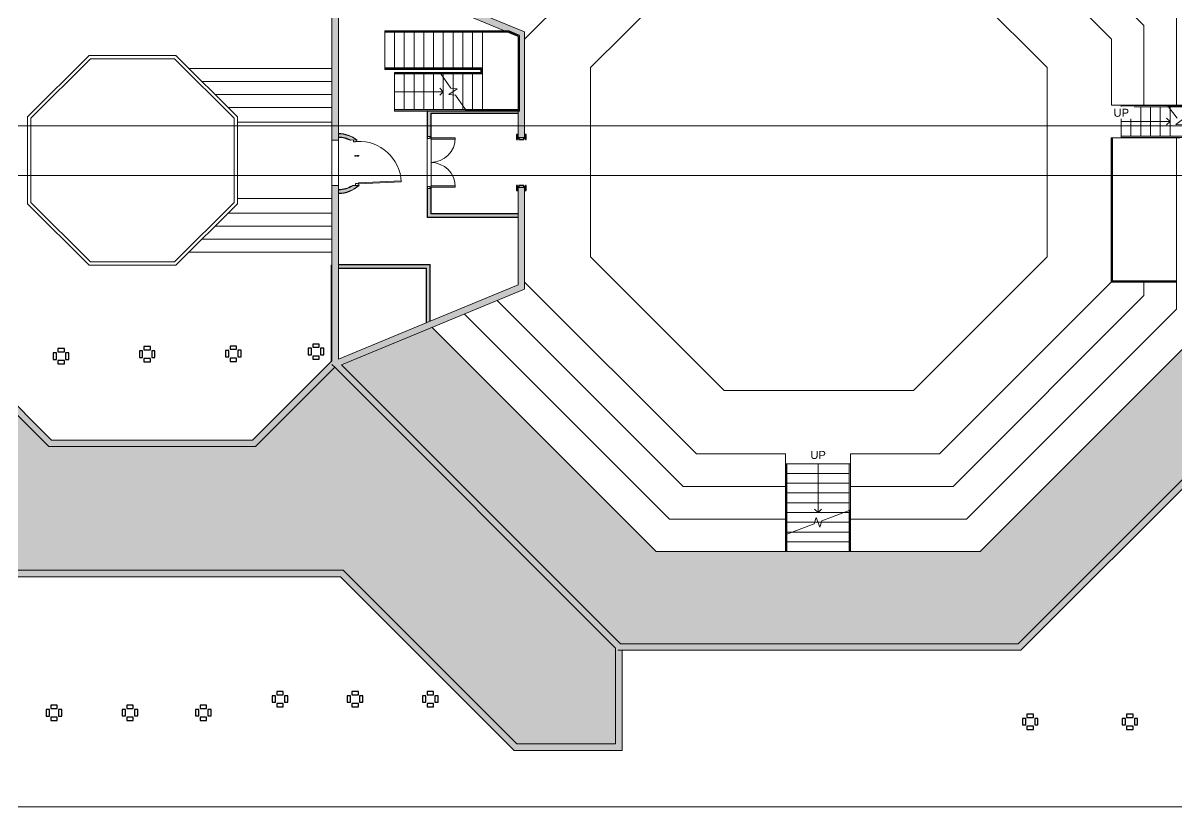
# Model space of a CAD drawing. Header units: millimetres. Extents: x -49836 to 59720, y -25216 to 39354.
# Drawn here: x -7444 to 28012, y -25216 to -1127 of the extents above; entities that cross this region are included whole.
import ezdxf

# ---------------------------------------------------------------- set-up
doc = ezdxf.new("R2010")
doc.units = ezdxf.units.MM
doc.linetypes.add('Overhead', pattern=[3.96875, 2.38125, -1.5875])
for name, color, linetype, lineweight in [('A-CLNG', 13, 'Continuous', 9), ('A-DOOR', 31, 'Continuous', 9), ('A-DOOR-FRAM', 31, 'Continuous', 18), ('A-FLOR', 192, 'Continuous', 9), ('A-FLOR-FNSH', 192, 'Continuous', 35), ('A-FLOR-HRAL', 11, 'Continuous', 9), ('A-FLOR-HRAL-MBND', 5, 'Overhead', 9), ('A-FLOR-MCUT', 51, 'Continuous', 9), ('A-FLOR-PATT', 8, 'Continuous', 35), ('A-GENM', 13, 'Continuous', 9), ('A-WALL', 113, 'Continuous', 9), ('A-WALL-FNSH', 113, 'Continuous', 25), ('A-WALL-PATT', 111, 'Continuous', 25), ('G-ANNO-SYMB', 111, 'Continuous', 9), ('I-WALL', 2, 'Continuous', 9), ('S-FNDN', 32, 'Continuous', 9), ('S-STRS', 31, 'Continuous', 9), ('S-STRS-ANNO', 31, 'Continuous', 9), ('S-STRS-MBND', 31, 'Overhead', 9), ('S-STRS-TEXT', 31, 'Continuous', 9)]:
    doc.layers.add(name, color=color, linetype=linetype, lineweight=lineweight)
doc.styles.add('Arial', font='arial.ttf', dxfattribs={"height": 245.883234})
pattern_1 = [(0, (0, 0), (812.8, 203.2), [33.528, -576.072, 33.528, -576.072, -3251.2]), (0, (0, 0), (812.8, 203.2), [-1219.2, 33.528, -1185.672, 33.528, -576.072, -1422.4]), (0, (0, 0), (812.8, 203.2), [-3048, 33.528, -372.872, 33.528, -982.472]), (120, (304.8, 101.6), (-582.3764, 602.3054), [33.528, -576.072, 33.528, -576.072, -3251.2]), (120, (304.8, 101.6), (-582.3764, 602.3054), [-1219.2, 33.528, -1185.672, 33.528, -576.072, -1422.4]), (120, (304.8, 101.6), (-582.3764, 602.3054), [-3048, 33.528, -372.872, 33.528, -982.472]), (240, (406.4, 508), (-230.4236, -805.5054), [33.528, -576.072, 33.528, -576.072, -3251.2]), (240, (406.4, 508), (-230.4236, -805.5054), [-1219.2, 33.528, -1185.672, 33.528, -576.072, -1422.4]), (240, (406.4, 508), (-230.4236, -805.5054), [-3048, 33.528, -372.872, 33.528, -982.472])]

# ---------------------------------------------------------------- blocks, each defined once
blk = doc.blocks.new('栏杆扶手 - 栏杆扶手-139487-Level 2')
at = {"layer": 'A-FLOR-HRAL'}
for p, q in [((17940, -14668), (17980, -14668)), ((17940, -14668), (17940, -16104)), ((17980, -14668), (17980, -16089)), ((17940, -16104), (17980, -16089))]:
    blk.add_line(p, q, dxfattribs=at)
at = {"layer": 'A-FLOR-HRAL-MBND'}
for p, q in [((17940, -16104), (17940, -17368)), ((17945, -16102), (17945, -17368)), ((17945, -16102), (17945, -17368)), ((17945, -16102), (17945, -17368)), ((17945, -16102), (17945, -17368)), ((17975, -16090), (17975, -17368)), ((17975, -16090), (17975, -17368)), ((17975, -16090), (17975, -17368)), ((17975, -16090), (17975, -17368)), ((17980, -16089), (17980, -17368)), ((17980, -17368), (17940, -17368)), ((17975, -17368), (17945, -17368)), ((17975, -17368), (17945, -17368)), ((17975, -17368), (17945, -17368)), ((17975, -17368), (17945, -17368))]:
    blk.add_line(p, q, dxfattribs=at)
blk = doc.blocks.new('栏杆扶手 - 栏杆扶手-139491-Level 2')
at = {"layer": 'A-FLOR-HRAL'}
for p, q in [((15990, -14668), (16030, -14668)), ((15990, -14668), (15990, -16847)), ((16030, -14668), (16030, -16831)), ((15990, -16847), (16030, -16831))]:
    blk.add_line(p, q, dxfattribs=at)
at = {"layer": 'A-FLOR-HRAL-MBND'}
for p, q in [((15990, -16847), (15990, -17368)), ((15995, -16845), (15995, -17368)), ((15995, -16845), (15995, -17368)), ((15995, -16845), (15995, -17368)), ((15995, -16845), (15995, -17368)), ((16025, -16833), (16025, -17368)), ((16025, -16833), (16025, -17368)), ((16025, -16833), (16025, -17368)), ((16025, -16833), (16025, -17368)), ((16030, -16831), (16030, -17368)), ((16030, -17368), (15990, -17368)), ((16025, -17368), (15995, -17368)), ((16025, -17368), (15995, -17368)), ((16025, -17368), (15995, -17368)), ((16025, -17368), (15995, -17368))]:
    blk.add_line(p, q, dxfattribs=at)
blk = doc.blocks.new('栏杆扶手 - 栏杆扶手-139648-Level 2')
at = {"layer": 'A-FLOR-HRAL'}
for p, q in [((26300, -4607), (28447, -4607)), ((26300, -4647), (26300, -4607)), ((28477, -4647), (28447, -4607)), ((26300, -4647), (28477, -4647))]:
    blk.add_line(p, q, dxfattribs=at)
at = {"layer": 'A-FLOR-HRAL-MBND'}
for p, q in [((28447, -4607), (29000, -4607)), ((29000, -4607), (29000, -4647)), ((28451, -4612), (29000, -4612)), ((28451, -4612), (29000, -4612)), ((28451, -4612), (29000, -4612)), ((28451, -4612), (29000, -4612)), ((28474, -4642), (29000, -4642)), ((28474, -4642), (29000, -4642)), ((28474, -4642), (29000, -4642)), ((28474, -4642), (29000, -4642)), ((28477, -4647), (29000, -4647)), ((29000, -4612), (29000, -4642)), ((29000, -4612), (29000, -4642)), ((29000, -4612), (29000, -4642)), ((29000, -4612), (29000, -4642))]:
    blk.add_line(p, q, dxfattribs=at)
blk = doc.blocks.new('栏杆扶手 - 栏杆扶手-139652-Level 2')
at = {"layer": 'A-FLOR-HRAL'}
for p, q in [((26300, -3657), (27723, -3657)), ((26300, -3697), (26300, -3657)), ((26300, -3697), (27753, -3697)), ((27753, -3697), (27723, -3657))]:
    blk.add_line(p, q, dxfattribs=at)
at = {"layer": 'A-FLOR-HRAL-MBND'}
for p, q in [((27723, -3657), (29000, -3657)), ((27727, -3662), (29000, -3662)), ((27727, -3662), (29000, -3662)), ((27727, -3662), (29000, -3662)), ((27727, -3662), (29000, -3662)), ((27750, -3692), (29000, -3692)), ((27750, -3692), (29000, -3692)), ((27750, -3692), (29000, -3692)), ((27750, -3692), (29000, -3692)), ((27753, -3697), (29000, -3697)), ((29000, -3657), (29000, -3697)), ((29000, -3662), (29000, -3692)), ((29000, -3662), (29000, -3692)), ((29000, -3662), (29000, -3692)), ((29000, -3662), (29000, -3692))]:
    blk.add_line(p, q, dxfattribs=at)
blk = doc.blocks.new('栏杆扶手 - 栏杆扶手-139811-Level 2')
at = {"layer": 'A-FLOR-HRAL'}
for p, q in [((25995, -4652), (25995, -9092)), ((25995, -4652), (26025, -4652)), ((26025, -9062), (26025, -4652)), ((25995, -9092), (28000, -9092)), ((28000, -9062), (26025, -9062))]:
    blk.add_line(p, q, dxfattribs=at)
blk.add_open_spline([(25995, -9092), (25995, -9092), (25995, -9092), (25996, -9091), (25996, -9090), (25997, -9089), (25998, -9088), (25999, -9088), (26000, -9086), (26002, -9085), (26003, -9084), (26004, -9083), (26005, -9082), (26006, -9081), (26007, -9080), (26008, -9079), (26009, -9078), (26010, -9077), (26011, -9076), (26011, -9075), (26012, -9074), (26013, -9073), (26014, -9072), (26015, -9071), (26016, -9071), (26017, -9070), (26018, -9069), (26019, -9068), (26020, -9067), (26021, -9066), (26022, -9065), (26023, -9064), (26023, -9063), (26024, -9062), (26025, -9062), (26025, -9062)], degree=3, knots=[0, 0, 0, 0, 0.083333, 0.125, 0.166667, 0.208333, 0.229167, 0.25, 0.291667, 0.333333, 0.354167, 0.375, 0.395833, 0.416667, 0.4375, 0.458333, 0.479167, 0.5, 0.520833, 0.541667, 0.5625, 0.583333, 0.604167, 0.625, 0.645833, 0.666667, 0.6875, 0.708333, 0.75, 0.770833, 0.791667, 0.833333, 0.875, 0.916667, 1, 1, 1, 1], dxfattribs=at)
blk = doc.blocks.new('Double Shutter-Arch - ext-236540-Level 2')
at = {"layer": 'A-DOOR', "lineweight": 18}
for p, q in [((-755, 805), (-720, 805)), ((-755, 50), (-755, 805)), ((-720, 805), (-720, 50)), ((720, 805), (720, 50)), ((755, 805), (720, 805)), ((755, 50), (755, 805)), ((-720, 50), (-755, 50)), ((720, 50), (755, 50))]:
    blk.add_line(p, q, dxfattribs=at)
at = {"layer": 'A-DOOR'}
for centre, start, end in [((-755, 50), 0, 90), ((755, 50), 90, 180)]:
    blk.add_arc(centre, 755, start, end, dxfattribs=at)
at = {"layer": 'A-DOOR-FRAM'}
for p, q in [((-800, 50), (-755, 50)), ((-800, -50), (-800, 50)), ((-755, 50), (-755, 15)), ((-740, 15), (-755, 15)), ((-740, -50), (-740, 15)), ((755, 15), (740, 15)), ((740, -50), (740, 15)), ((755, 50), (755, 15)), ((800, 50), (755, 50)), ((800, 50), (800, -50)), ((-800, -50), (-740, -50)), ((800, -50), (740, -50))]:
    blk.add_line(p, q, dxfattribs=at)
blk = doc.blocks.new('栏杆扶手 - 栏杆扶手-159049-Level 2')
at = {"layer": 'A-FLOR-HRAL'}
for p, q in [((3969, -3791), (6150, -3791)), ((3969, -3831), (3969, -3791)), ((3969, -3831), (6150, -3831)), ((6150, -3831), (6150, -3791))]:
    blk.add_line(p, q, dxfattribs=at)
at = {"layer": 'A-FLOR-HRAL-MBND'}
for p, q in [((3669, -1401), (3669, -1361)), ((6969, -1361), (3669, -1361)), ((3669, -1396), (3669, -1366)), ((6969, -1366), (3669, -1366)), ((3669, -1396), (3669, -1366)), ((6969, -1366), (3669, -1366)), ((3669, -1396), (3669, -1366)), ((6969, -1366), (3669, -1366)), ((3669, -1396), (3669, -1366)), ((6969, -1366), (3669, -1366)), ((6969, -1396), (3669, -1396)), ((6969, -1396), (3669, -1396)), ((6969, -1396), (3669, -1396)), ((6969, -1396), (3669, -1396)), ((6969, -1401), (3669, -1401)), ((7468, -1361), (6969, -1361)), ((7467, -1366), (6969, -1366)), ((7467, -1366), (6969, -1366)), ((7467, -1366), (6969, -1366)), ((7467, -1366), (6969, -1366)), ((7461, -1396), (6969, -1396)), ((7461, -1396), (6969, -1396)), ((7461, -1396), (6969, -1396)), ((7461, -1396), (6969, -1396)), ((7460, -1401), (6969, -1401)), ((7774, -1532), (7460, -1401)), ((7779, -1528), (7461, -1396)), ((7779, -1528), (7461, -1396)), ((7779, -1528), (7461, -1396)), ((7779, -1528), (7461, -1396)), ((7809, -1508), (7467, -1366)), ((7809, -1508), (7467, -1366)), ((7809, -1508), (7467, -1366)), ((7809, -1508), (7467, -1366)), ((7814, -1505), (7468, -1361)), ((7774, -3791), (7774, -1532)), ((7779, -3796), (7779, -1528)), ((7779, -3796), (7779, -1528)), ((7779, -3796), (7779, -1528)), ((7779, -3796), (7779, -1528)), ((7809, -3826), (7809, -1508)), ((7809, -3826), (7809, -1508)), ((7809, -3826), (7809, -1508)), ((7809, -3826), (7809, -1508)), ((7814, -3831), (7814, -1505)), ((6150, -3791), (6669, -3791)), ((6150, -3796), (6669, -3796)), ((6150, -3796), (6669, -3796)), ((6150, -3796), (6669, -3796)), ((6150, -3796), (6669, -3796)), ((6150, -3826), (6669, -3826)), ((6150, -3826), (6669, -3826)), ((6150, -3826), (6669, -3826)), ((6150, -3826), (6669, -3826)), ((6150, -3831), (6669, -3831)), ((6669, -3791), (7774, -3791)), ((6669, -3796), (7779, -3796)), ((6669, -3796), (7779, -3796)), ((6669, -3796), (7779, -3796)), ((6669, -3796), (7779, -3796)), ((6669, -3826), (7809, -3826)), ((6669, -3826), (7809, -3826)), ((6669, -3826), (7809, -3826)), ((6669, -3826), (7809, -3826)), ((6669, -3831), (7814, -3831))]:
    blk.add_line(p, q, dxfattribs=at)
blk = doc.blocks.new('栏杆扶手 - 栏杆扶手-159053-Level 2')
at = {"layer": 'A-FLOR-HRAL'}
for p, q in [((3969, -2641), (5388, -2641)), ((3969, -2681), (3969, -2641)), ((3969, -2681), (5388, -2681)), ((5388, -2681), (5388, -2641))]:
    blk.add_line(p, q, dxfattribs=at)
at = {"layer": 'A-FLOR-HRAL-MBND'}
for p, q in [((3669, -2551), (3669, -2511)), ((6664, -2511), (3669, -2511)), ((3669, -2546), (3669, -2516)), ((6659, -2516), (3669, -2516)), ((3669, -2546), (3669, -2516)), ((6659, -2516), (3669, -2516)), ((3669, -2546), (3669, -2516)), ((6659, -2516), (3669, -2516)), ((3669, -2546), (3669, -2516)), ((6659, -2516), (3669, -2516)), ((6629, -2546), (3669, -2546)), ((6629, -2546), (3669, -2546)), ((6629, -2546), (3669, -2546)), ((6629, -2546), (3669, -2546)), ((6624, -2551), (3669, -2551)), ((5388, -2641), (6624, -2641)), ((5388, -2646), (6629, -2646)), ((5388, -2646), (6629, -2646)), ((5388, -2646), (6629, -2646)), ((5388, -2646), (6629, -2646)), ((5388, -2676), (6659, -2676)), ((5388, -2676), (6659, -2676)), ((5388, -2676), (6659, -2676)), ((5388, -2676), (6659, -2676)), ((5388, -2681), (6664, -2681)), ((6624, -2641), (6624, -2551)), ((6629, -2646), (6629, -2546)), ((6629, -2646), (6629, -2546)), ((6629, -2646), (6629, -2546)), ((6629, -2646), (6629, -2546)), ((6659, -2676), (6659, -2516)), ((6659, -2676), (6659, -2516)), ((6659, -2676), (6659, -2516)), ((6659, -2676), (6659, -2516)), ((6664, -2681), (6664, -2511))]:
    blk.add_line(p, q, dxfattribs=at)
blk = doc.blocks.new('gharnize door vorodi - gharnize door vorodi-160907-Level 2')
at = {"layer": 'A-CLNG', "lineweight": 25}
for p, q in [((7769, -4550), (7719, -4550)), ((7719, -4550), (7719, -4700)), ((7769, -4650), (7769, -4550)), ((8019, -4550), (7969, -4550)), ((7969, -4550), (7969, -4650)), ((8019, -4700), (8019, -4550)), ((7719, -4700), (7744, -4700)), ((7744, -4700), (7744, -4675)), ((7744, -4675), (7794, -4675)), ((7969, -4650), (7769, -4650)), ((7794, -4675), (7794, -4700)), ((7794, -4700), (7944, -4700)), ((7944, -4700), (7944, -4675)), ((7944, -4675), (7994, -4675)), ((7994, -4675), (7994, -4700)), ((7994, -4700), (8019, -4700)), ((7744, -6120), (7719, -6120)), ((7719, -6120), (7719, -6270)), ((7719, -6270), (7769, -6270)), ((7744, -6145), (7744, -6120)), ((7794, -6145), (7744, -6145)), ((7769, -6270), (7769, -6170)), ((7769, -6170), (7969, -6170)), ((7944, -6120), (7794, -6120)), ((7794, -6120), (7794, -6145)), ((7944, -6145), (7944, -6120)), ((7994, -6145), (7944, -6145)), ((7969, -6170), (7969, -6270)), ((7969, -6270), (8019, -6270)), ((8019, -6120), (7994, -6120)), ((7994, -6120), (7994, -6145)), ((8019, -6270), (8019, -6120))]:
    blk.add_line(p, q, dxfattribs=at)
blk = doc.blocks.new('Family8 - COLUMN 2-239411-Level 2')
at = {"layer": 'A-GENM', "lineweight": 25}
for p, q in [((-140, -196), (-240, -196)), ((-240, -196), (-240, -395)), ((-140, -395), (-140, -196)), ((100, -64), (-100, -64)), ((-100, -64), (-100, -164)), ((-100, -164), (100, -164)), ((100, -164), (100, -64)), ((238, -195), (138, -195)), ((138, -195), (138, -395)), ((238, -395), (238, -195)), ((-240, -395), (-140, -395)), ((-100, -434), (-100, -534)), ((100, -434), (-100, -434)), ((-100, -534), (100, -534)), ((100, -534), (100, -434)), ((138, -395), (238, -395))]:
    blk.add_line(p, q, dxfattribs=at)
blk = doc.blocks.new('Family8 - COLUMN-233949-Level 2')
at = {"layer": 'A-GENM', "lineweight": 25}
for p, q in [((-140, -196), (-240, -196)), ((-240, -196), (-240, -395)), ((-140, -395), (-140, -196)), ((100, -64), (-100, -64)), ((-100, -64), (-100, -164)), ((-100, -164), (100, -164)), ((100, -164), (100, -64)), ((238, -195), (138, -195)), ((138, -195), (138, -395)), ((238, -395), (238, -195)), ((-240, -395), (-140, -395)), ((-100, -434), (-100, -534)), ((100, -434), (-100, -434)), ((-100, -534), (100, -534)), ((100, -534), (100, -434)), ((138, -395), (238, -395))]:
    blk.add_line(p, q, dxfattribs=at)
blk = doc.blocks.new('Family8 - COLUMN-V16-Level 2')
at = {"layer": 'A-GENM', "lineweight": 25}
for p, q in [((-140, -196), (-240, -196)), ((-240, -196), (-240, -395)), ((-140, -395), (-140, -196)), ((100, -64), (-100, -64)), ((-100, -64), (-100, -164)), ((-100, -164), (100, -164)), ((100, -164), (100, -64)), ((238, -195), (138, -195)), ((138, -195), (138, -395)), ((238, -395), (238, -195)), ((-240, -395), (-140, -395)), ((-100, -434), (-100, -534)), ((100, -434), (-100, -434)), ((-100, -534), (100, -534)), ((100, -534), (100, -434)), ((138, -395), (238, -395))]:
    blk.add_line(p, q, dxfattribs=at)
blk = doc.blocks.new('Arch - 750 x 2100 mm 3-252550-Level 2')
at = {"layer": 'A-DOOR', "lineweight": 18}
for p, q in [((620, 1360), (620, 50)), ((655, 1360), (620, 1360)), ((655, 50), (655, 1360)), ((620, 50), (655, 50))]:
    blk.add_line(p, q, dxfattribs=at)
at = {"layer": 'A-DOOR'}
for p, q in [((-230, 53), (-230, 50)), ((-229, 53), (-230, 53)), ((-230, 53), (-190, 53)), ((-190, 50), (-230, 50)), ((-230, 50), (-229, 50)), ((-230, 15), (-230, 12)), ((-229, 15), (-230, 15)), ((-230, 15), (-190, 15)), ((-190, 12), (-230, 12)), ((-230, 12), (-229, 12)), ((-212, 83), (-221, 83)), ((-217, 83), (-217, 53)), ((-217, 12), (-217, -18)), ((-214, 83), (-207, 83)), ((-210, 83), (-212, 83)), ((-209, 83), (-210, 83)), ((-199, 83), (-209, 83)), ((-203, 53), (-203, 83)), ((-203, -18), (-203, 12)), ((-190, 53), (-191, 53)), ((-191, 50), (-190, 50)), ((-190, 15), (-191, 15)), ((-191, 12), (-190, 12)), ((-190, 50), (-190, 53)), ((-190, 12), (-190, 15)), ((-221, -18), (-212, -18)), ((-207, -18), (-214, -18)), ((-212, -18), (-210, -18)), ((-210, -18), (-209, -18)), ((-209, -18), (-199, -18))]:
    blk.add_line(p, q, dxfattribs=at)
at = {"layer": 'A-DOOR', "flags": 128}
for points in [[(-199, 83), (-199, 83), (-199, 84), (-199, 84), (-199, 85), (-199, 85), (-199, 86), (-199, 86), (-200, 86), (-200, 87), (-200, 87), (-200, 88), (-200, 88), (-200, 88), (-201, 89), (-201, 89), (-201, 90), (-201, 90), (-202, 90), (-202, 91), (-202, 91), (-203, 91), (-203, 91), (-203, 92), (-204, 92), (-204, 92), (-204, 92), (-205, 93), (-205, 93), (-206, 93), (-206, 93), (-206, 93), (-207, 93), (-207, 94), (-208, 94), (-208, 94), (-209, 94), (-209, 94), (-209, 94), (-210, 94), (-210, 94), (-211, 94), (-211, 94), (-212, 94), (-212, 94), (-212, 94), (-213, 94), (-213, 93), (-214, 93), (-214, 93), (-215, 93), (-215, 93), (-215, 93), (-216, 92), (-216, 92), (-216, 92), (-217, 92), (-217, 91), (-217, 91), (-218, 91), (-218, 90), (-218, 90), (-219, 90), (-219, 89), (-219, 89), (-219, 89), (-220, 88), (-220, 88), (-220, 87), (-220, 87), (-220, 87), (-220, 86), (-221, 86), (-221, 85), (-221, 85), (-221, 85), (-221, 84), (-221, 84), (-221, 83), (-221, 83)], [(-221, -18), (-221, -18), (-221, -19), (-221, -19), (-221, -20), (-221, -20), (-221, -21), (-221, -21), (-220, -21), (-220, -22), (-220, -22), (-220, -23), (-220, -23), (-220, -23), (-219, -24), (-219, -24), (-219, -25), (-219, -25), (-218, -25), (-218, -26), (-218, -26), (-217, -26), (-217, -26), (-217, -27), (-216, -27), (-216, -27), (-216, -27), (-215, -28), (-215, -28), (-214, -28), (-214, -28), (-214, -28), (-213, -28), (-213, -29), (-212, -29), (-212, -29), (-211, -29), (-211, -29), (-211, -29), (-210, -29), (-210, -29), (-209, -29), (-209, -29), (-208, -29), (-208, -29), (-208, -29), (-207, -29), (-207, -28), (-206, -28), (-206, -28), (-205, -28), (-205, -28), (-205, -28), (-204, -27), (-204, -27), (-204, -27), (-203, -27), (-203, -26), (-203, -26), (-202, -26), (-202, -25), (-202, -25), (-201, -25), (-201, -24), (-201, -24), (-201, -24), (-200, -23), (-200, -23), (-200, -22), (-200, -22), (-200, -22), (-200, -21), (-199, -21), (-199, -20), (-199, -20), (-199, -20), (-199, -19), (-199, -19), (-199, -18), (-199, -18)]]:
    blk.add_lwpolyline(points, dxfattribs=at)
at = {"layer": 'A-DOOR'}
blk.add_arc((655, 50), 1310, 90, 180, dxfattribs=at)
at = {"layer": 'A-DOOR-FRAM'}
for p, q in [((-700, 50), (-655, 50)), ((-700, 50), (-700, -50)), ((-655, 50), (-655, 15)), ((-655, 15), (-640, 15)), ((-640, -50), (-640, 15)), ((655, 15), (640, 15)), ((640, -50), (640, 15)), ((655, 50), (655, 15)), ((700, 50), (655, 50)), ((700, -50), (700, 50)), ((-700, -50), (-640, -50)), ((700, -50), (640, -50))]:
    blk.add_line(p, q, dxfattribs=at)

msp = doc.modelspace()

# ---------------------------------------------------------------- hatches: boundary and pattern name
at = {"layer": 'A-FLOR-PATT', "lineweight": 9}
h = msp.add_hatch(dxfattribs=at)
h.set_pattern_fill('FP_1', color=256, style=0, pattern_type=2)
h.set_pattern_definition([(50, (0, 0), (728.7365, -63.756), [76.2, -838.2]), (355, (0, 0), (-140.972, 764.228), [60.96, -670.56]), (100.451, (60.7, -5.3), (587.77, 700.467), [64.76, -712.36]), (46.184, (0, 203.2), (1084.316, -168.17), [114.3, -1257.3]), (96.636, (90.4, 189.2), (949.61, 989.71), [97.14, -1068.54]), (351.184, (0, 203.2), (949.62, 989.7), [91.44, -1005.84]), (21, (101.6, 152.4), (606.458, -409.061), [76.2, -838.2]), (326, (101.6, 152.4), (247.208, 736.753), [60.96, -670.56]), (71.451, (152.14, 118.3), (853.668, 327.685), [64.76, -712.36]), (37.5, (0, 0), (12.3547, 338.2201), [33.528, -628.904, 33.528, -647.192, -673.1]), (37.5, (0, 0), (12.3547, 338.2201), [-1343.152, 33.528, -639.572]), (7.5, (0, 0), (267.279, 400.722), [33.528, -354.584, 33.528, -613.664, -256.54]), (7.5, (0, 0), (267.279, 400.722), [-1035.304, 33.528, -223.012]), (327.5, (-226.57, 0), (542.3633, -22.9153), [33.528, -220.472, 33.528, -758.952, -1051.56]), (327.5, (-226.57, 0), (542.3633, -22.9153), [-1046.48, 33.528, -1018.032]), (317.5, (-328.17, 0), (592.517, 101.707), [33.528, -296.672, 33.528, -492.76, -746.76]), (317.5, (-328.17, 0), (592.517, 101.707), [-856.488, 33.528, -713.232])])
h.paths.add_polyline_path([(21310, -20203), (23132, -20203), (31704, -11630), (31704, 711), (23121, 9294), (10922, 9294), (2494, 866), (5122, -222), (12008, 6663), (21962, 6663), (29000, -375), (29000, -10329), (21962, -17368), (12008, -17368), (5122, -10482), (2345, -11633), (10915, -20203), (15168, -20203)], flags=0)
h = msp.add_hatch(dxfattribs=at)
h.set_pattern_fill('FP_2', color=256, style=0, pattern_type=2)
h.set_pattern_definition(pattern_1)
h.paths.add_polyline_path([(10765, -23278), (10765, -20335), (2132, -11703), (-306, -14141), (-6651, -14141), (-11237, -9555), (-13924, -12242), (-8225, -17941), (2388, -17941), (7725, -23278)], flags=0)
at = {"layer": 'A-WALL-PATT', "lineweight": 9}
for points in [[(7969, -1618), (7969, -1401), (2494, 866), (2341, 713), (7769, -1535)], [(-6568, -13941), (-11603, -8906), (-11745, -9048), (-6851, -13941)], [(2345, -11633), (7769, -9386), (7769, -9169), (2248, -11456), (2248, -11536)], [(-589, -14141), (-306, -14141), (2132, -11703), (2048, -11619), (2048, -11505), (-389, -13941)], [(11115, -20403), (2248, -11536), (2248, -11819), (10832, -20403), (10965, -20403)], [(23415, -20203), (31904, -11713), (31904, -11430), (23132, -20203)], [(-3258, -14141), (-589, -14141), (-389, -13941), (-6851, -13941), (-6651, -14141)], [(2305, -18141), (2105, -17941), (-8508, -17941), (-8308, -18141)], [(7725, -23278), (2388, -17941), (2105, -17941), (7443, -23278)], [(11115, -20403), (23215, -20403), (23415, -20203), (10915, -20203)], [(10965, -23478), (10965, -20403), (10832, -20403), (10765, -20335), (10765, -23478)], [(10765, -23478), (10765, -23278), (7443, -23278), (7643, -23478)]]:
    msp.add_hatch(color=256, dxfattribs=at).paths.add_polyline_path(points, flags=0)
h = msp.add_hatch(color=256, dxfattribs=at)
h.paths.add_polyline_path([(2248, -11819), (2248, -6120), (2048, -6120), (2048, -11619), (2132, -11703)], flags=0)
h.paths.add_polyline_path([(2248, -4725), (2248, 620), (2048, 420), (2048, -4725)], flags=0)
h = msp.add_hatch(color=256, dxfattribs=at)
h.paths.add_polyline_path([(7769, -9386), (7969, -9303), (7969, -6170), (7769, -6170), (7769, -9169)], flags=0)
h.paths.add_polyline_path([(7769, -4650), (7969, -4650), (7969, -1618), (7769, -1535), (7769, -3910)], flags=0)
at = {"layer": 'A-WALL-PATT'}
for points in [[(6150, -3898), (7769, -3898), (7769, -3798), (6150, -3798), (6150, -3831), (4982, -3831), (4982, -3898), (5955, -3898)], [(5082, -4610), (5082, -3898), (4982, -3898), (4982, -4610)], [(5082, -6990), (5082, -6210), (4982, -6210), (4982, -6990)], [(7769, -7090), (7769, -6990), (4982, -6990), (4982, -7090), (5955, -7090)], [(4957, -8655), (5057, -8655), (5057, -8555), (2248, -8555), (2248, -8655), (2884, -8655)], [(4957, -10334), (5057, -10293), (5057, -8655), (4957, -8655), (4957, -8993)]]:
    msp.add_hatch(color=256, dxfattribs=at).paths.add_polyline_path(points, flags=0)
at = {"layer": 'A-WALL-PATT', "lineweight": 9}
h = msp.add_hatch(dxfattribs=at)
h.set_pattern_fill('FP_2', color=256, style=0, pattern_type=2)
h.set_pattern_definition(pattern_1)
h.paths.add_polyline_path([(7769, -3910), (7769, -3898), (5082, -3898), (5082, -3910), (5955, -3910)], flags=0)
h = msp.add_hatch(dxfattribs=at)
h.set_pattern_fill('FP_2', color=256, style=0, pattern_type=2)
h.set_pattern_definition(pattern_1)
h.paths.add_polyline_path([(5094, -4610), (5094, -3910), (5082, -3910), (5082, -4610)], flags=0)
at = {"layer": 'A-WALL-PATT'}
h = msp.add_hatch(color=256, dxfattribs=at)
h.paths.add_polyline_path([(2248, -6355), (2345, -6350), (2440, -6335), (2533, -6310), (2623, -6275), (2709, -6230), (2790, -6177), (2865, -6115), (2692, -6123), (2610, -6170), (2524, -6207), (2434, -6234), (2342, -6250), (2248, -6255)], flags=0)
h.paths.add_polyline_path([(2627, -4725), (2799, -4717), (2718, -4662), (2631, -4615), (2539, -4579), (2444, -4553), (2347, -4537), (2248, -4531), (2248, -4631), (2346, -4637), (2443, -4655), (2537, -4684)], flags=0)
at = {"layer": 'A-WALL-PATT', "lineweight": 9}
h = msp.add_hatch(dxfattribs=at)
h.set_pattern_fill('FP_2', color=256, style=0, pattern_type=2)
h.set_pattern_definition(pattern_1)
h.paths.add_polyline_path([(2248, -6255), (2342, -6250), (2434, -6234), (2524, -6207), (2610, -6170), (2692, -6123), (2667, -6125), (2590, -6167), (2508, -6200), (2423, -6224), (2336, -6239), (2248, -6243)], flags=0)
h.paths.add_polyline_path([(2602, -4726), (2627, -4725), (2537, -4684), (2443, -4655), (2346, -4637), (2248, -4631), (2248, -4643), (2340, -4649), (2430, -4664), (2518, -4690)], flags=0)
h = msp.add_hatch(dxfattribs=at)
h.set_pattern_fill('FP_2', color=256, style=0, pattern_type=2)
h.set_pattern_definition(pattern_1)
h.paths.add_polyline_path([(4970, -7090), (4982, -7090), (4982, -6210), (4970, -6210), (4970, -6990)], flags=0)
h = msp.add_hatch(dxfattribs=at)
h.set_pattern_fill('FP_2', color=256, style=0, pattern_type=2)
h.set_pattern_definition(pattern_1)
h.paths.add_polyline_path([(5094, -6978), (5094, -6210), (5082, -6210), (5082, -6978)], flags=0)
h = msp.add_hatch(dxfattribs=at)
h.set_pattern_fill('FP_2', color=256, style=0, pattern_type=2)
h.set_pattern_definition(pattern_1)
h.paths.add_polyline_path([(7769, -7102), (7769, -7090), (4970, -7090), (4970, -7102), (5955, -7102)], flags=0)
h = msp.add_hatch(dxfattribs=at)
h.set_pattern_fill('FP_2', color=256, style=0, pattern_type=2)
h.set_pattern_definition(pattern_1)
h.paths.add_polyline_path([(7769, -6990), (7769, -6978), (5082, -6978), (5082, -6990), (5955, -6990)], flags=0)
h = msp.add_hatch(dxfattribs=at)
h.set_pattern_fill('FP_2', color=256, style=0, pattern_type=2)
h.set_pattern_definition(pattern_1)
h.paths.add_polyline_path([(5057, -8555), (5069, -8555), (5069, -8543), (2248, -8543), (2248, -8555), (2884, -8555)], flags=0)
h = msp.add_hatch(dxfattribs=at)
h.set_pattern_fill('FP_2', color=256, style=0, pattern_type=2)
h.set_pattern_definition(pattern_1)
h.paths.add_polyline_path([(4945, -10339), (4957, -10334), (4957, -8667), (4945, -8667), (4945, -8993)], flags=0)
h = msp.add_hatch(dxfattribs=at)
h.set_pattern_fill('FP_2', color=256, style=0, pattern_type=2)
h.set_pattern_definition(pattern_1)
h.paths.add_polyline_path([(5057, -10293), (5069, -10288), (5069, -8555), (5057, -8555), (5057, -8993)], flags=0)

# ---------------------------------------------------------------- linework, layer by layer
at = {"layer": 'A-FLOR'}
for p, q in [((9993, -2496), (14103, 1614)), ((19915, 1614), (24024, -2496)), ((9993, -8308), (9993, -2496)), ((24024, -2496), (24024, -8308)), ((26035, -4652), (26035, -9052)), ((27500, -4652), (26035, -4652)), ((14103, -12417), (9993, -8308)), ((24024, -8308), (19915, -12417)), ((26035, -9052), (28000, -9052)), ((19915, -12417), (14103, -12417)), ((-41881, -25216), (50095, -25216))]:
    msp.add_line(p, q, dxfattribs=at)
at = {"layer": 'A-FLOR-FNSH', "color": 1, "lineweight": 18}
msp.add_line((17985, -17368), (15985, -17368), dxfattribs=at)
at = {"layer": 'A-FLOR-MCUT'}
for p, q in [((5122, -10482), (12008, -17368)), ((21962, -17368), (29000, -10329)), ((12008, -17368), (15985, -17368)), ((17985, -17368), (21962, -17368))]:
    msp.add_line(p, q, dxfattribs=at)
at = {"layer": 'A-WALL', "color": 1, "lineweight": 18}
for p, q in [((2341, 713), (7769, -1535)), ((7969, -1401), (2494, 866)), ((2048, 659), (2048, -4725)), ((2248, -4519), (2248, 620)), ((7969, -4650), (7969, -1401)), ((7769, -1535), (7769, -3786)), ((7769, -3910), (7769, -4650)), ((2048, -4725), (2248, -4725)), ((2248, -4725), (2248, -4643)), ((2627, -4725), (2799, -4717)), ((4982, -4610), (5082, -4610)), ((7769, -4650), (7969, -4650)), ((2248, -6120), (2048, -6120)), ((2048, -6120), (2048, -11505)), ((2248, -6243), (2248, -6120)), ((2248, -8543), (2248, -6367)), ((2865, -6115), (2692, -6123)), ((5082, -6210), (4982, -6210)), ((7769, -6170), (7769, -6978)), ((7969, -6170), (7769, -6170)), ((7969, -9303), (7969, -6170)), ((7769, -7102), (7769, -9169)), ((2248, -11456), (2248, -8667)), ((-6568, -13941), (-11603, -8906)), ((7769, -9169), (5069, -10288)), ((2345, -11633), (7969, -9303)), ((4945, -10339), (2248, -11456)), ((2048, -11505), (-389, -13941)), ((10915, -20203), (2345, -11633)), ((31704, -11630), (23132, -20203)), ((2132, -11703), (2248, -11819)), ((23215, -20403), (31191, -12426)), ((-389, -13941), (-6568, -13941)), ((-8308, -18141), (2305, -18141)), ((2305, -18141), (7643, -23478)), ((23132, -20203), (10915, -20203)), ((10965, -20403), (23215, -20403)), ((10965, -23478), (10965, -20403)), ((7643, -23478), (10965, -23478))]:
    msp.add_line(p, q, dxfattribs=at)
at = {"layer": 'A-WALL'}
for p, q in [((4982, -3831), (4982, -4610)), ((7769, -3898), (5082, -3898)), ((5082, -3898), (5082, -4610)), ((7769, -3798), (6150, -3798)), ((7769, -3910), (7769, -3786)), ((2248, -4519), (2248, -4643)), ((2048, -6120), (2048, -4725)), ((2248, -4725), (2248, -6120)), ((2248, -6243), (2248, -6367)), ((4982, -6210), (4982, -7090)), ((5082, -6210), (5082, -6990)), ((4982, -7090), (7769, -7090)), ((5082, -6990), (7769, -6990)), ((7769, -7102), (7769, -6978)), ((2248, -8543), (2248, -8667)), ((2248, -8555), (5057, -8555)), ((2248, -8655), (4957, -8655)), ((4957, -10334), (4957, -8655)), ((5057, -10293), (5057, -8555)), ((-10189, -10603), (-6651, -14141)), ((4945, -10339), (5069, -10288)), ((2048, -11619), (2132, -11703)), ((-306, -14141), (2132, -11703)), ((2248, -11819), (10765, -20335)), ((-6651, -14141), (-306, -14141)), ((2388, -17941), (-8225, -17941)), ((7725, -23278), (2388, -17941)), ((10765, -20335), (10765, -23278)), ((10832, -20403), (10965, -20403)), ((10765, -23278), (7725, -23278))]:
    msp.add_line(p, q, dxfattribs=at)
for radius, start, end in [(912, 52.7987, 90), (812, 62.2145, 90), (912, 270, 312.531), (812, 270, 303.1152)]:
    msp.add_arc((2248, -5443), radius, start, end, dxfattribs=at)
at = {"layer": 'A-WALL-FNSH', "color": 7, "lineweight": 18}
for p, q in [((5769, -3786), (4970, -3786)), ((4970, -3786), (4970, -3791)), ((4970, -3831), (4970, -4610)), ((7769, -3786), (6150, -3786)), ((5094, -3910), (7769, -3910)), ((5094, -4610), (5094, -3910)), ((2602, -4726), (2627, -4725)), ((2799, -4717), (2818, -4716)), ((4970, -4610), (4982, -4610)), ((5082, -4610), (5094, -4610)), ((2692, -6123), (2667, -6125)), ((2883, -6115), (2865, -6115)), ((4982, -6210), (4970, -6210)), ((4970, -6210), (4970, -7102)), ((5094, -6210), (5082, -6210)), ((5094, -6978), (5094, -6210)), ((7769, -6978), (5094, -6978)), ((4970, -7102), (7769, -7102)), ((5069, -8543), (2248, -8543)), ((2248, -8667), (4945, -8667)), ((4945, -8667), (4945, -10339)), ((5069, -10288), (5069, -8543))]:
    msp.add_line(p, q, dxfattribs=at)
for radius, start, end in [(924, 51.9158, 90), (800, 63.7098, 90), (924, 270, 313.4139), (800, 270, 301.6199)]:
    msp.add_arc((2248, -5443), radius, start, end, dxfattribs=at)
at = {"layer": 'G-ANNO-SYMB'}
for p, q in [((54559, -4287), (-19777, -4287)), ((58271, -5814), (-46330, -5814))]:
    msp.add_line(p, q, dxfattribs=at)
at = {"layer": 'I-WALL'}
for p, q in [((-7303, -4011), (-5416, -2124)), ((-5416, -2124), (-2747, -2124)), ((-2747, -2124), (-860, -4011)), ((-5374, -2224), (-7203, -4053)), ((-2788, -2224), (-5374, -2224)), ((-960, -4053), (-2788, -2224)), ((-7303, -6680), (-7303, -4011)), ((-7203, -4053), (-7203, -6639)), ((-960, -6639), (-960, -4053)), ((-860, -4011), (-860, -6680)), ((4970, -6210), (4970, -4610)), ((5094, -4610), (5094, -6210)), ((-5416, -8567), (-7303, -6680)), ((-7203, -6639), (-5374, -8467)), ((-2788, -8467), (-960, -6639)), ((-860, -6680), (-2747, -8567)), ((-5374, -8467), (-2788, -8467)), ((-2747, -8567), (-5416, -8567))]:
    msp.add_line(p, q, dxfattribs=at)
at = {"layer": 'S-FNDN'}
for p, q in [((21133, 4663), (27000, -1204)), ((7969, -1618), (13250, 3663)), ((20719, 3663), (26000, -1618)), ((28000, -789), (28000, -3652)), ((27000, -1204), (27000, -3652)), ((26000, -1618), (26000, -3652)), ((-2347, -2524), (2048, -2524)), ((-1947, -2924), (2048, -2924)), ((-1547, -3324), (2048, -3324)), ((-1147, -3724), (2048, -3724)), ((26000, -3652), (26900, -3652)), ((27000, -3652), (27500, -3652)), ((27719, -3652), (29000, -3652)), ((-860, -4177), (2048, -4177)), ((28100, -4652), (28000, -4652)), ((28000, -4652), (28000, -9915)), ((2048, -6514), (-860, -6514)), ((2048, -6967), (-1147, -6967)), ((2048, -7367), (-1547, -7367)), ((2048, -7767), (-1947, -7767)), ((2048, -8167), (-2347, -8167)), ((2024, -8567), (2048, -8567)), ((2024, -11529), (2024, -8567)), ((13250, -14368), (7969, -9086)), ((25995, -9092), (20719, -14368)), ((26035, -9052), (26025, -9062)), ((27000, -9052), (27000, -9062)), ((27000, -9092), (27000, -9501)), ((27000, -9501), (21133, -15368)), ((12836, -15368), (7122, -9654)), ((28000, -9915), (21547, -16368)), ((12422, -16368), (6122, -10068)), ((15985, -14368), (13250, -14368)), ((15985, -15268), (15985, -14368)), ((20719, -14368), (17985, -14368)), ((17985, -14368), (17985, -15268)), ((15985, -15368), (12836, -15368)), ((15985, -15868), (15985, -15368)), ((21133, -15368), (17985, -15368)), ((17985, -15368), (17985, -15868)), ((17985, -16087), (17985, -17368)), ((15985, -16368), (12422, -16368)), ((15985, -16468), (15985, -16368)), ((21547, -16368), (17985, -16368)), ((15985, -17368), (15985, -16849))]:
    msp.add_line(p, q, dxfattribs=at)
at = {"layer": 'S-STRS'}
for p, q in [((3969, -3786), (3969, -2686)), ((3969, -2686), (5388, -2686)), ((4269, -3786), (4269, -2686)), ((4569, -3786), (4569, -2686)), ((4869, -3786), (4869, -2686)), ((5169, -3786), (5169, -2686)), ((5388, -2686), (5697, -3132)), ((5469, -3786), (5469, -2803)), ((5900, -3146), (5639, -3327)), ((5697, -3132), (5900, -3146)), ((5769, -3236), (5769, -3137)), ((5639, -3327), (5841, -3341)), ((5769, -3786), (5769, -3336)), ((5841, -3341), (6150, -3786)), ((3969, -3786), (4970, -3786)), ((5669, -3786), (6150, -3786)), ((6069, -3786), (6069, -3670)), ((26300, -3657), (26300, -3652)), ((26300, -4607), (26300, -3697)), ((26600, -3657), (26600, -3652)), ((26600, -4607), (26600, -3697)), ((26675, -3652), (27000, -3652)), ((26900, -3657), (26900, -3652)), ((26900, -4607), (26900, -3697)), ((27200, -3657), (27200, -3652)), ((27200, -4607), (27200, -3697)), ((27350, -3652), (27719, -3652)), ((27500, -3657), (27500, -3652)), ((27500, -4607), (27500, -3697)), ((27719, -3652), (27723, -3657)), ((27753, -3697), (28023, -4051)), ((27800, -4607), (27800, -3758)), ((28226, -4056), (27974, -4248)), ((27974, -4248), (28177, -4253)), ((26300, -4652), (26300, -4647)), ((26600, -4652), (26600, -4647)), ((26900, -4652), (26900, -4647)), ((27200, -4652), (27200, -4647)), ((27350, -4652), (28000, -4652)), ((27500, -4652), (27500, -4647)), ((27800, -4652), (27800, -4647)), ((15985, -14668), (15990, -14668)), ((16030, -14668), (17940, -14668)), ((17980, -14668), (17985, -14668)), ((15985, -14968), (15990, -14968)), ((15985, -15043), (15985, -15368)), ((16030, -14968), (17940, -14968)), ((17980, -14968), (17985, -14968)), ((17985, -15043), (17985, -15368)), ((15985, -15268), (15990, -15268)), ((15985, -15568), (15990, -15568)), ((16030, -15268), (17940, -15268)), ((16030, -15568), (17940, -15568)), ((17980, -15268), (17985, -15268)), ((17980, -15568), (17985, -15568)), ((15985, -15718), (15985, -16368)), ((15985, -15868), (15990, -15868)), ((16030, -15868), (17940, -15868)), ((17980, -15868), (17985, -15868)), ((17985, -15718), (17985, -16087)), ((15985, -16168), (15990, -16168)), ((16030, -16168), (17772, -16168)), ((17940, -16104), (17103, -16422)), ((17985, -16087), (17980, -16089)), ((15985, -16393), (15985, -16849)), ((15985, -16468), (15990, -16468)), ((16030, -16468), (16881, -16468)), ((16866, -16513), (16030, -16831)), ((16928, -16319), (16866, -16513)), ((17041, -16616), (16928, -16319)), ((16985, -16468), (17089, -16468)), ((17103, -16422), (17041, -16616)), ((15985, -16768), (15990, -16768)), ((15990, -16847), (15985, -16849)), ((16030, -16768), (16197, -16768))]:
    msp.add_line(p, q, dxfattribs=at)
at = {"layer": 'S-STRS-ANNO'}
for p, q in [((5363, -3130), (5469, -3236)), ((3969, -3236), (5469, -3236)), ((5363, -3343), (5469, -3236)), ((26300, -4152), (27800, -4152)), ((27694, -4046), (27800, -4152)), ((27694, -4258), (27800, -4152)), ((16985, -14668), (16985, -16168)), ((16879, -16062), (16985, -16168)), ((17091, -16062), (16985, -16168))]:
    msp.add_line(p, q, dxfattribs=at)
at = {"layer": 'S-STRS-MBND'}
for p, q in [((3669, -1406), (3669, -2506)), ((6669, -1406), (3669, -1406)), ((3969, -1406), (3969, -2506)), ((4269, -1406), (4269, -2506)), ((4569, -1406), (4569, -2506)), ((4869, -1406), (4869, -2506)), ((5169, -1406), (5169, -2506)), ((5469, -1406), (5469, -2506)), ((5769, -1406), (5769, -2506)), ((6069, -1406), (6069, -2506)), ((6369, -1406), (6369, -2506)), ((6669, -1406), (6669, -2506)), ((7459, -1406), (6669, -1406)), ((7769, -1535), (7459, -1406)), ((7769, -3786), (7769, -1535)), ((6669, -2506), (3669, -2506)), ((5388, -2686), (6669, -2686)), ((5469, -2803), (5469, -2686)), ((5769, -3137), (5769, -2686)), ((6069, -3670), (6069, -2686)), ((6369, -3786), (6369, -2686)), ((6669, -2686), (6669, -2506)), ((6669, -3786), (6669, -2686)), ((5769, -3336), (5769, -3236)), ((6150, -3786), (6669, -3786)), ((6669, -3786), (7769, -3786)), ((27719, -3652), (29000, -3652)), ((27800, -3758), (27800, -3652)), ((17772, -16168), (17985, -16168)), ((17985, -16087), (17985, -17368)), ((16881, -16468), (16985, -16468)), ((17089, -16468), (17985, -16468)), ((15985, -16849), (15985, -17368)), ((16197, -16768), (17985, -16768)), ((15985, -17068), (17985, -17068)), ((15985, -17368), (17985, -17368))]:
    msp.add_line(p, q, dxfattribs=at)

# ---------------------------------------------------------------- block references
at = {"layer": 'A-CLNG'}
msp.add_blockref('gharnize door vorodi - gharnize door vorodi-160907-Level 2', (0, 0), dxfattribs=at)
at = {"layer": 'A-DOOR'}
for name, p, rotation in [('Arch - 750 x 2100 mm 3-252550-Level 2', (2789, -5418), 272.6648488250988), ('Double Shutter-Arch - ext-236540-Level 2', (5032, -5410), 270)]:
    msp.add_blockref(name, p, dxfattribs=dict(at, rotation=rotation))
at = {"layer": 'A-FLOR-HRAL'}
for name in ['栏杆扶手 - 栏杆扶手-159049-Level 2', '栏杆扶手 - 栏杆扶手-159053-Level 2', '栏杆扶手 - 栏杆扶手-139652-Level 2', '栏杆扶手 - 栏杆扶手-139648-Level 2', '栏杆扶手 - 栏杆扶手-139811-Level 2', '栏杆扶手 - 栏杆扶手-139491-Level 2', '栏杆扶手 - 栏杆扶手-139487-Level 2']:
    msp.add_blockref(name, (0, 0), dxfattribs=at)
at = {"layer": 'A-GENM'}
for name, p in [('Family8 - COLUMN 2-239411-Level 2', (1555, -10926)), ('Family8 - COLUMN-233949-Level 2', (-6276, -11067)), ('Family8 - COLUMN-233949-Level 2', (-3629, -11005)), ('Family8 - COLUMN-233949-Level 2', (-982, -10989)), ('Family8 - COLUMN-233949-Level 2', (451, -21604)), ('Family8 - COLUMN-233949-Level 2', (2760, -21604)), ('Family8 - COLUMN-233949-Level 2', (5069, -21604)), ('Family8 - COLUMN-233949-Level 2', (-6495, -22027)), ('Family8 - COLUMN-233949-Level 2', (-4157, -22025)), ('Family8 - COLUMN-233949-Level 2', (-1903, -22023)), ('Family8 - COLUMN-V16-Level 2', (23504, -22303)), ('Family8 - COLUMN-V16-Level 2', (26567, -22303))]:
    msp.add_blockref(name, p, dxfattribs=at)

# ---------------------------------------------------------------- next in the draw order: texts
at = {"layer": 'S-STRS-TEXT', "char_height": 245.9, "width": 567.69, "attachment_point": 1, "line_spacing_factor": 0.938532, "style": 'Arial', "bg_fill": 3, "box_fill_scale": 1.25, "bg_fill_color": 0, "bg_fill_transparency": 0}
for insert in [(26064, -3760), (16748, -14276)]:
    msp.add_mtext('UP', dxfattribs=dict(at, insert=insert))

doc.saveas('drawing.dxf')
